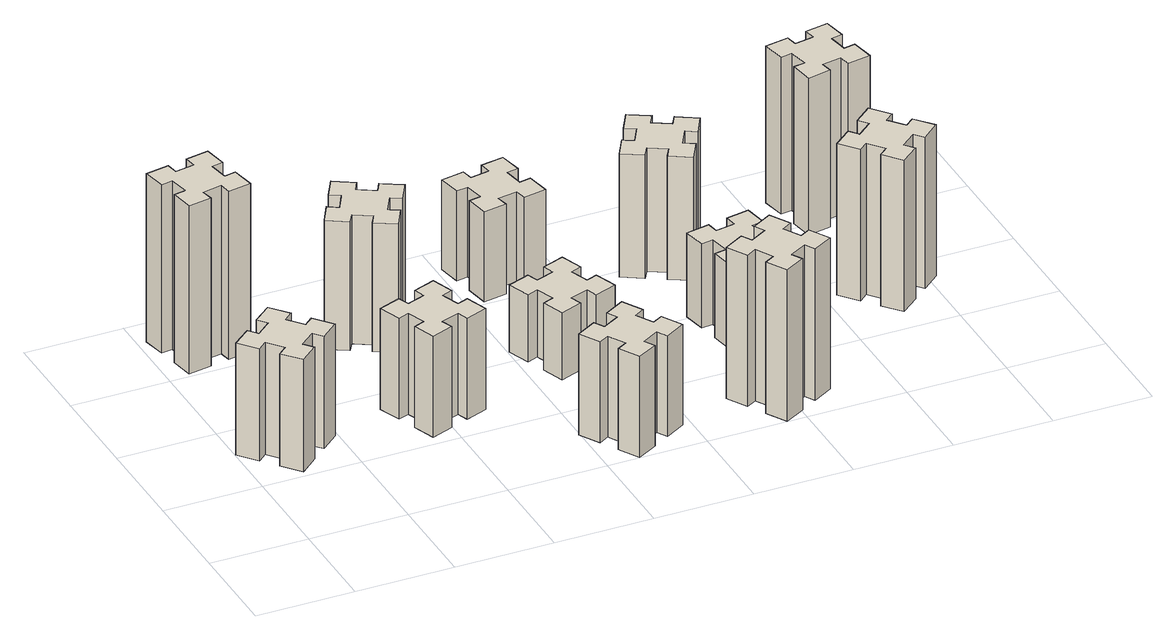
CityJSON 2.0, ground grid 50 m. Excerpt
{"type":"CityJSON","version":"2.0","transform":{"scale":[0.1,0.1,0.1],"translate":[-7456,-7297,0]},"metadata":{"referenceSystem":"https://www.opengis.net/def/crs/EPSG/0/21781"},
"CityObjects":{
"building1":{"type":"Building","attributes":{"class":"1000","function":"1000","usage":"1000","yearOfConstruction":2016,"roofType":"1000","measuredHeight":60,"storeysAboveGround":30,"storeysBelowGround":0},"geometry":[{"type":"Solid","lod":"1","boundaries":[[[[0,1,2,3,4,5,6,7,8,9,10,11,12,13,14,15,16,17,18,19]],[[17,16,20,21]],[[16,15,22,20]],[[15,14,23,22]],[[14,13,24,23]],[[13,12,25,24]],[[12,11,26,25]],[[11,10,27,26]],[[10,9,28,27]],[[9,8,29,28]],[[8,7,30,29]],[[7,6,31,30]],[[6,5,32,31]],[[5,4,33,32]],[[4,3,34,33]],[[3,2,35,34]],[[2,1,36,35]],[[1,0,37,36]],[[0,19,38,37]],[[19,18,39,38]],[[18,17,21,39]],[[24,25,26,27,28,29,30,31,32,33,34,35,36,37,38,39,21,20,22,23]]]]}]},
"building2":{"type":"Building","attributes":{"class":"1000","function":"1000","usage":"1000","yearOfConstruction":2016,"roofType":"1000","measuredHeight":90,"storeysAboveGround":30,"storeysBelowGround":0},"geometry":[{"type":"Solid","lod":"1","boundaries":[[[[40,41,42,43,44,45,46,47,48,49,50,51,52,53,54,55,56,57,58,59]],[[57,56,60,61]],[[56,55,62,60]],[[55,54,63,62]],[[54,53,64,63]],[[53,52,65,64]],[[52,51,66,65]],[[51,50,67,66]],[[50,49,68,67]],[[49,48,69,68]],[[48,47,70,69]],[[47,46,71,70]],[[46,45,72,71]],[[45,44,73,72]],[[44,43,74,73]],[[43,42,75,74]],[[42,41,76,75]],[[41,40,77,76]],[[40,59,78,77]],[[59,58,79,78]],[[58,57,61,79]],[[64,65,66,67,68,69,70,71,72,73,74,75,76,77,78,79,61,60,62,63]]]]}]},
"building3":{"type":"Building","attributes":{"class":"1000","function":"1000","usage":"1000","yearOfConstruction":2016,"roofType":"1000","measuredHeight":54,"storeysAboveGround":30,"storeysBelowGround":0},"geometry":[{"type":"Solid","lod":"1","boundaries":[[[[80,81,82,83,84,85,86,87,88,89,90,91,92,93,94,95,96,97,98,99]],[[97,96,100,101]],[[96,95,102,100]],[[95,94,103,102]],[[94,93,104,103]],[[93,92,105,104]],[[92,91,106,105]],[[91,90,107,106]],[[90,89,108,107]],[[89,88,109,108]],[[88,87,110,109]],[[87,86,111,110]],[[86,85,112,111]],[[85,84,113,112]],[[84,83,114,113]],[[83,82,115,114]],[[82,81,116,115]],[[81,80,117,116]],[[80,99,118,117]],[[99,98,119,118]],[[98,97,101,119]],[[104,105,106,107,108,109,110,111,112,113,114,115,116,117,118,119,101,100,102,103]]]]}]},
"building4":{"type":"Building","attributes":{"class":"1000","function":"1000","usage":"1000","yearOfConstruction":2016,"roofType":"1000","measuredHeight":69,"storeysAboveGround":30,"storeysBelowGround":0},"geometry":[{"type":"Solid","lod":"1","boundaries":[[[[120,121,122,123,124,125,126,127,128,129,130,131,132,133,134,135,136,137,138,139]],[[137,136,140,141]],[[136,135,142,140]],[[135,134,143,142]],[[134,133,144,143]],[[133,132,145,144]],[[132,131,146,145]],[[131,130,147,146]],[[130,129,148,147]],[[129,128,149,148]],[[128,127,150,149]],[[127,126,151,150]],[[126,125,152,151]],[[125,124,153,152]],[[124,123,154,153]],[[123,122,155,154]],[[122,121,156,155]],[[121,120,157,156]],[[120,139,158,157]],[[139,138,159,158]],[[138,137,141,159]],[[144,145,146,147,148,149,150,151,152,153,154,155,156,157,158,159,141,140,142,143]]]]}]},
"building5":{"type":"Building","attributes":{"class":"1000","function":"1000","usage":"1000","yearOfConstruction":2016,"roofType":"1000","measuredHeight":54,"storeysAboveGround":30,"storeysBelowGround":0},"geometry":[{"type":"Solid","lod":"1","boundaries":[[[[160,161,162,163,164,165,166,167,168,169,170,171,172,173,174,175,176,177,178,179]],[[177,176,180,181]],[[176,175,182,180]],[[175,174,183,182]],[[174,173,184,183]],[[173,172,185,184]],[[172,171,186,185]],[[171,170,187,186]],[[170,169,188,187]],[[169,168,189,188]],[[168,167,190,189]],[[167,166,191,190]],[[166,165,192,191]],[[165,164,193,192]],[[164,163,194,193]],[[163,162,195,194]],[[162,161,196,195]],[[161,160,197,196]],[[160,179,198,197]],[[179,178,199,198]],[[178,177,181,199]],[[184,185,186,187,188,189,190,191,192,193,194,195,196,197,198,199,181,180,182,183]]]]}]},
"building6":{"type":"Building","attributes":{"class":"1000","function":"1000","usage":"1000","yearOfConstruction":2016,"roofType":"1000","measuredHeight":36,"storeysAboveGround":30,"storeysBelowGround":0},"geometry":[{"type":"Solid","lod":"1","boundaries":[[[[200,201,202,203,204,205,206,207,208,209,210,211,212,213,214,215,216,217,218,219]],[[217,216,220,221]],[[216,215,222,220]],[[215,214,223,222]],[[214,213,224,223]],[[213,212,225,224]],[[212,211,226,225]],[[211,210,227,226]],[[210,209,228,227]],[[209,208,229,228]],[[208,207,230,229]],[[207,206,231,230]],[[206,205,232,231]],[[205,204,233,232]],[[204,203,234,233]],[[203,202,235,234]],[[202,201,236,235]],[[201,200,237,236]],[[200,219,238,237]],[[219,218,239,238]],[[218,217,221,239]],[[224,225,226,227,228,229,230,231,232,233,234,235,236,237,238,239,221,220,222,223]]]]}]},
"building7":{"type":"Building","attributes":{"class":"1000","function":"1000","usage":"1000","yearOfConstruction":2016,"roofType":"1000","measuredHeight":48,"storeysAboveGround":30,"storeysBelowGround":0},"geometry":[{"type":"Solid","lod":"1","boundaries":[[[[240,241,242,243,244,245,246,247,248,249,250,251,252,253,254,255,256,257,258,259]],[[257,256,260,261]],[[256,255,262,260]],[[255,254,263,262]],[[254,253,264,263]],[[253,252,265,264]],[[252,251,266,265]],[[251,250,267,266]],[[250,249,268,267]],[[249,248,269,268]],[[248,247,270,269]],[[247,246,271,270]],[[246,245,272,271]],[[245,244,273,272]],[[244,243,274,273]],[[243,242,275,274]],[[242,241,276,275]],[[241,240,277,276]],[[240,259,278,277]],[[259,258,279,278]],[[258,257,261,279]],[[264,265,266,267,268,269,270,271,272,273,274,275,276,277,278,279,261,260,262,263]]]]}]},
"building8":{"type":"Building","attributes":{"class":"1000","function":"1000","usage":"1000","yearOfConstruction":2016,"roofType":"1000","measuredHeight":81,"storeysAboveGround":30,"storeysBelowGround":0},"geometry":[{"type":"Solid","lod":"1","boundaries":[[[[280,281,282,283,284,285,286,287,288,289,290,291,292,293,294,295,296,297,298,299]],[[297,296,300,301]],[[296,295,302,300]],[[295,294,303,302]],[[294,293,304,303]],[[293,292,305,304]],[[292,291,306,305]],[[291,290,307,306]],[[290,289,308,307]],[[289,288,309,308]],[[288,287,310,309]],[[287,286,311,310]],[[286,285,312,311]],[[285,284,313,312]],[[284,283,314,313]],[[283,282,315,314]],[[282,281,316,315]],[[281,280,317,316]],[[280,299,318,317]],[[299,298,319,318]],[[298,297,301,319]],[[304,305,306,307,308,309,310,311,312,313,314,315,316,317,318,319,301,300,302,303]]]]}]},
"building9":{"type":"Building","attributes":{"class":"1000","function":"1000","usage":"1000","yearOfConstruction":2016,"roofType":"1000","measuredHeight":45,"storeysAboveGround":30,"storeysBelowGround":0},"geometry":[{"type":"Solid","lod":"1","boundaries":[[[[320,321,322,323,324,325,326,327,328,329,330,331,332,333,334,335,336,337,338,339]],[[337,336,340,341]],[[336,335,342,340]],[[335,334,343,342]],[[334,333,344,343]],[[333,332,345,344]],[[332,331,346,345]],[[331,330,347,346]],[[330,329,348,347]],[[329,328,349,348]],[[328,327,350,349]],[[327,326,351,350]],[[326,325,352,351]],[[325,324,353,352]],[[324,323,354,353]],[[323,322,355,354]],[[322,321,356,355]],[[321,320,357,356]],[[320,339,358,357]],[[339,338,359,358]],[[338,337,341,359]],[[344,345,346,347,348,349,350,351,352,353,354,355,356,357,358,359,341,340,342,343]]]]}]},
"building10":{"type":"Building","attributes":{"class":"1000","function":"1000","usage":"1000","yearOfConstruction":2016,"roofType":"1000","measuredHeight":66,"storeysAboveGround":30,"storeysBelowGround":0},"geometry":[{"type":"Solid","lod":"1","boundaries":[[[[360,361,362,363,364,365,366,367,368,369,370,371,372,373,374,375,376,377,378,379]],[[377,376,380,381]],[[376,375,382,380]],[[375,374,383,382]],[[374,373,384,383]],[[373,372,385,384]],[[372,371,386,385]],[[371,370,387,386]],[[370,369,388,387]],[[369,368,389,388]],[[368,367,390,389]],[[367,366,391,390]],[[366,365,392,391]],[[365,364,393,392]],[[364,363,394,393]],[[363,362,395,394]],[[362,361,396,395]],[[361,360,397,396]],[[360,379,398,397]],[[379,378,399,398]],[[378,377,381,399]],[[384,385,386,387,388,389,390,391,392,393,394,395,396,397,398,399,381,380,382,383]]]]}]},
"building11":{"type":"Building","attributes":{"class":"1000","function":"1000","usage":"1000","yearOfConstruction":2016,"roofType":"1000","measuredHeight":81,"storeysAboveGround":30,"storeysBelowGround":0},"geometry":[{"type":"Solid","lod":"1","boundaries":[[[[400,401,402,403,404,405,406,407,408,409,410,411,412,413,414,415,416,417,418,419]],[[417,416,420,421]],[[416,415,422,420]],[[415,414,423,422]],[[414,413,424,423]],[[413,412,425,424]],[[412,411,426,425]],[[411,410,427,426]],[[410,409,428,427]],[[409,408,429,428]],[[408,407,430,429]],[[407,406,431,430]],[[406,405,432,431]],[[405,404,433,432]],[[404,403,434,433]],[[403,402,435,434]],[[402,401,436,435]],[[401,400,437,436]],[[400,419,438,437]],[[419,418,439,438]],[[418,417,421,439]],[[424,425,426,427,428,429,430,431,432,433,434,435,436,437,438,439,421,420,422,423]]]]}]},
"building12":{"type":"Building","attributes":{"class":"1000","function":"1000","usage":"1000","yearOfConstruction":2016,"roofType":"1000","measuredHeight":84,"storeysAboveGround":30,"storeysBelowGround":0},"geometry":[{"type":"Solid","lod":"1","boundaries":[[[[440,441,442,443,444,445,446,447,448,449,450,451,452,453,454,455,456,457,458,459]],[[457,456,460,461]],[[456,455,462,460]],[[455,454,463,462]],[[454,453,464,463]],[[453,452,465,464]],[[452,451,466,465]],[[451,450,467,466]],[[450,449,468,467]],[[449,448,469,468]],[[448,447,470,469]],[[447,446,471,470]],[[446,445,472,471]],[[445,444,473,472]],[[444,443,474,473]],[[443,442,475,474]],[[442,441,476,475]],[[441,440,477,476]],[[440,459,478,477]],[[459,458,479,478]],[[458,457,461,479]],[[464,465,466,467,468,469,470,471,472,473,474,475,476,477,478,479,461,460,462,463]]]]}]}
},
"vertices":[
[362,808,0],[297,884,0],[343,923,0],[266,1015,0],[174,938,0],[213,892,0],[136,827,0],[98,873,0],[6,796,0],[83,704,0],[129,743,0],[193,666,0],[147,628,0],[224,536,0],[316,613,0],[278,659,0],[354,723,0],[393,677,0],[485,754,0],[408,846,0],[354,723,600],[393,677,600],[278,659,600],[316,613,600],[224,536,600],[147,628,600],[193,666,600],[129,743,600],[83,704,600],[6,796,600],[98,873,600],[136,827,600],[213,892,600],[174,938,600],[266,1015,600],[343,923,600],[297,884,600],[362,808,600],[408,846,600],[485,754,600],
[362,1685,0],[345,1784,0],[404,1794,0],[383,1912,0],[265,1891,0],[275,1832,0],[177,1815,0],[167,1874,0],[48,1853,0],[69,1735,0],[128,1745,0],[146,1647,0],[87,1637,0],[107,1518,0],[226,1539,0],[215,1598,0],[314,1616,0],[324,1557,0],[442,1577,0],[421,1696,0],[314,1616,900],[324,1557,900],[215,1598,900],[226,1539,900],[107,1518,900],[87,1637,900],[146,1647,900],[128,1745,900],[69,1735,900],[48,1853,900],[167,1874,900],[177,1815,900],[275,1832,900],[265,1891,900],[383,1912,900],[404,1794,900],[345,1784,900],[362,1685,900],[421,1696,900],[442,1577,900],
[995,896,0],[901,862,0],[880,918,0],[767,877,0],[809,764,0],[865,785,0],[899,691,0],[843,670,0],[884,557,0],[997,599,0],[976,655,0],[1070,689,0],[1090,633,0],[1203,674,0],[1162,787,0],[1106,766,0],[1072,860,0],[1128,880,0],[1087,993,0],[974,952,0],[1072,860,540],[1128,880,540],[1106,766,540],[1162,787,540],[1203,674,540],[1090,633,540],[1070,689,540],[976,655,540],[997,599,540],[884,557,540],[843,670,540],[899,691,540],[865,785,540],[809,764,540],[767,877,540],[880,918,540],[901,862,540],[995,896,540],[974,952,540],[1087,993,540],
[1056,1417,0],[1106,1504,0],[1158,1474,0],[1218,1578,0],[1114,1638,0],[1084,1586,0],[997,1636,0],[1027,1688,0],[923,1748,0],[863,1644,0],[915,1614,0],[865,1527,0],[813,1557,0],[753,1453,0],[857,1393,0],[887,1445,0],[974,1395,0],[944,1343,0],[1048,1283,0],[1108,1387,0],[974,1395,690],[944,1343,690],[887,1445,690],[857,1393,690],[753,1453,690],[813,1557,690],[865,1527,690],[915,1614,690],[863,1644,690],[923,1748,690],[1027,1688,690],[997,1636,690],[1084,1586,690],[1114,1638,690],[1218,1578,690],[1158,1474,690],[1106,1504,690],[1056,1417,690],[1108,1387,690],[1048,1283,690],
[1714,356,0],[1627,306,0],[1597,358,0],[1493,298,0],[1553,194,0],[1605,224,0],[1655,137,0],[1603,107,0],[1663,3,0],[1767,63,0],[1737,115,0],[1824,165,0],[1854,113,0],[1958,173,0],[1898,277,0],[1846,247,0],[1796,334,0],[1848,364,0],[1788,468,0],[1684,408,0],[1796,334,540],[1848,364,540],[1846,247,540],[1898,277,540],[1958,173,540],[1854,113,540],[1824,165,540],[1737,115,540],[1767,63,540],[1663,3,540],[1603,107,540],[1655,137,540],[1605,224,540],[1553,194,540],[1493,298,540],[1597,358,540],[1627,306,540],[1714,356,540],[1684,408,540],[1788,468,540],
[1605,985,0],[1639,891,0],[1583,870,0],[1624,757,0],[1737,799,0],[1716,855,0],[1810,889,0],[1830,833,0],[1943,874,0],[1902,987,0],[1846,966,0],[1812,1060,0],[1868,1080,0],[1827,1193,0],[1714,1152,0],[1735,1096,0],[1641,1062,0],[1620,1118,0],[1507,1077,0],[1549,964,0],[1641,1062,360],[1620,1118,360],[1735,1096,360],[1714,1152,360],[1827,1193,360],[1868,1080,360],[1812,1060,360],[1846,966,360],[1902,987,360],[1943,874,360],[1830,833,360],[1810,889,360],[1716,855,360],[1737,799,360],[1624,757,360],[1583,870,360],[1639,891,360],[1605,985,360],[1549,964,360],[1507,1077,360],
[1608,1745,0],[1626,1647,0],[1567,1637,0],[1587,1518,0],[1706,1539,0],[1695,1598,0],[1794,1616,0],[1804,1557,0],[1922,1577,0],[1901,1696,0],[1842,1685,0],[1825,1784,0],[1884,1794,0],[1863,1912,0],[1745,1891,0],[1755,1832,0],[1657,1815,0],[1647,1874,0],[1528,1853,0],[1549,1735,0],[1657,1815,480],[1647,1874,480],[1755,1832,480],[1745,1891,480],[1863,1912,480],[1884,1794,480],[1825,1784,480],[1842,1685,480],[1901,1696,480],[1922,1577,480],[1804,1557,480],[1794,1616,480],[1695,1598,480],[1706,1539,480],[1587,1518,480],[1567,1637,480],[1626,1647,480],[1608,1745,480],[1549,1735,480],[1528,1853,480],
[2586,247,0],[2536,334,0],[2588,364,0],[2528,468,0],[2424,408,0],[2454,356,0],[2367,306,0],[2337,358,0],[2233,298,0],[2293,194,0],[2345,224,0],[2395,137,0],[2343,107,0],[2403,3,0],[2507,63,0],[2477,115,0],[2564,165,0],[2594,113,0],[2698,173,0],[2638,277,0],[2564,165,810],[2594,113,810],[2477,115,810],[2507,63,810],[2403,3,810],[2343,107,810],[2395,137,810],[2345,224,810],[2293,194,810],[2233,298,810],[2337,358,810],[2367,306,810],[2454,356,810],[2424,408,810],[2528,468,810],[2588,364,810],[2536,334,810],[2586,247,810],[2638,277,810],[2698,173,810],
[2682,845,0],[2665,944,0],[2724,954,0],[2703,1072,0],[2585,1051,0],[2595,992,0],[2497,975,0],[2487,1034,0],[2368,1013,0],[2389,895,0],[2448,905,0],[2466,807,0],[2407,797,0],[2427,678,0],[2546,699,0],[2535,758,0],[2634,776,0],[2644,717,0],[2762,737,0],[2741,856,0],[2634,776,450],[2644,717,450],[2535,758,450],[2546,699,450],[2427,678,450],[2407,797,450],[2466,807,450],[2448,905,450],[2389,895,450],[2368,1013,450],[2487,1034,450],[2497,975,450],[2595,992,450],[2585,1051,450],[2703,1072,450],[2724,954,450],[2665,944,450],[2682,845,450],[2741,856,450],[2762,737,450],
[2564,1586,0],[2477,1636,0],[2507,1688,0],[2403,1748,0],[2343,1644,0],[2395,1614,0],[2345,1527,0],[2293,1557,0],[2233,1453,0],[2337,1393,0],[2367,1445,0],[2454,1395,0],[2424,1343,0],[2528,1283,0],[2588,1387,0],[2536,1417,0],[2586,1504,0],[2638,1474,0],[2698,1578,0],[2594,1638,0],[2586,1504,660],[2638,1474,660],[2536,1417,660],[2588,1387,660],[2528,1283,660],[2424,1343,660],[2454,1395,660],[2367,1445,660],[2337,1393,660],[2233,1453,660],[2293,1557,660],[2345,1527,660],[2395,1614,660],[2343,1644,660],[2403,1748,660],[2507,1688,660],[2477,1636,660],[2564,1586,660],[2594,1638,660],[2698,1578,660],
[3273,992,0],[3196,927,0],[3158,973,0],[3066,896,0],[3143,804,0],[3189,843,0],[3253,766,0],[3207,728,0],[3284,636,0],[3376,713,0],[3338,759,0],[3414,823,0],[3453,777,0],[3545,854,0],[3468,946,0],[3422,908,0],[3357,984,0],[3403,1023,0],[3326,1115,0],[3234,1038,0],[3357,984,810],[3403,1023,810],[3422,908,810],[3468,946,810],[3545,854,810],[3453,777,810],[3414,823,810],[3338,759,810],[3376,713,810],[3284,636,810],[3207,728,810],[3253,766,810],[3189,843,810],[3143,804,810],[3066,896,810],[3158,973,810],[3196,927,810],[3273,992,810],[3234,1038,810],[3326,1115,810],
[3422,1585,0],[3405,1684,0],[3464,1694,0],[3443,1812,0],[3325,1791,0],[3335,1732,0],[3237,1715,0],[3227,1774,0],[3108,1753,0],[3129,1635,0],[3188,1645,0],[3206,1547,0],[3147,1537,0],[3167,1418,0],[3286,1439,0],[3275,1498,0],[3374,1516,0],[3384,1457,0],[3502,1477,0],[3481,1596,0],[3374,1516,840],[3384,1457,840],[3275,1498,840],[3286,1439,840],[3167,1418,840],[3147,1537,840],[3206,1547,840],[3188,1645,840],[3129,1635,840],[3108,1753,840],[3227,1774,840],[3237,1715,840],[3335,1732,840],[3325,1791,840],[3443,1812,840],[3464,1694,840],[3405,1684,840],[3422,1585,840],[3481,1596,840],[3502,1477,840]
]}
